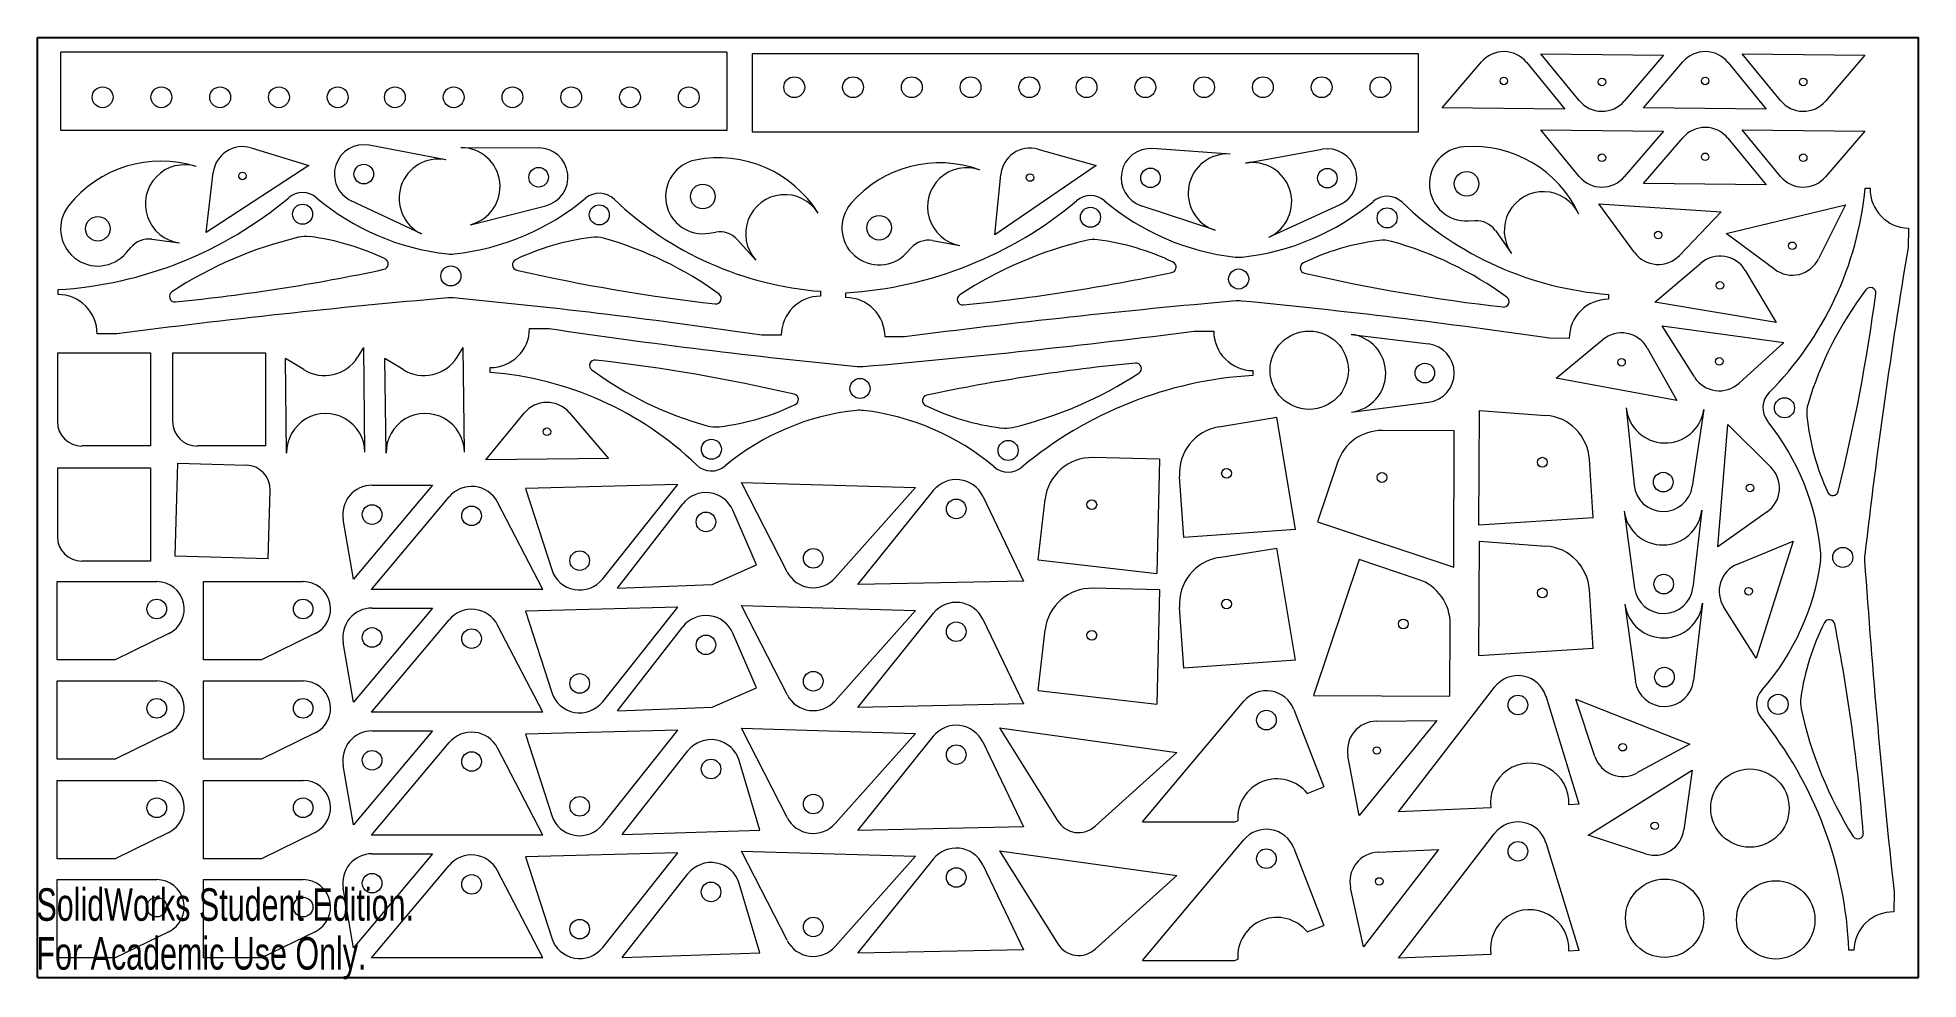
# Model space of a CAD drawing. Header units: inches. Extents: x 0 to 24, y 0 to 12.
import ezdxf

# ---------------------------------------------------------------- set-up
doc = ezdxf.new("R2010")
doc.units = ezdxf.units.IN
doc.header["$MEASUREMENT"] = 0
doc.styles.add('SLDTEXTSTYLE0', font='TXT', dxfattribs={"width": 0.7})

msp = doc.modelspace()

# ---------------------------------------------------------------- linework, layer by layer
at = {"color": 7, "linetype": 'Continuous'}
for p, q in [((0.015, 0.018), (0.015, 12.018)), ((0.015, 12.018), (24.015, 12.018)), ((24.015, 0.018), (24.015, 12.018)), ((0.015, 0.018), (24.015, 0.018))]:
    msp.add_line(p, q, dxfattribs=at)
at = {"color": 7, "linetype": 'Continuous', "lineweight": 15}
for p, q in [((8.809, 11.831), (0.309, 11.831)), ((0.309, 10.831), (0.309, 11.831)), ((8.809, 11.831), (8.809, 10.831)), ((17.635, 11.809), (9.135, 11.809)), ((9.135, 11.809), (9.135, 10.809)), ((17.635, 10.809), (17.635, 11.809)), ((19.687, 11.214), (19.198, 11.811)), ((19.198, 11.811), (20.764, 11.794)), ((20.764, 11.794), (20.262, 11.208)), ((22.256, 11.214), (21.766, 11.811)), ((21.766, 11.811), (23.332, 11.794)), ((23.332, 11.794), (22.83, 11.208)), ((17.938, 11.123), (18.441, 11.708)), ((19.015, 11.702), (19.505, 11.106)), ((20.507, 11.123), (21.009, 11.708)), ((21.584, 11.702), (22.073, 11.106)), ((19.505, 11.106), (17.938, 11.123)), ((22.073, 11.106), (20.507, 11.123)), ((8.809, 10.831), (0.309, 10.831)), ((17.635, 10.809), (9.135, 10.809)), ((19.687, 10.246), (19.198, 10.842)), ((19.198, 10.842), (20.764, 10.825)), ((20.764, 10.825), (20.262, 10.24)), ((22.256, 10.246), (21.766, 10.842)), ((21.766, 10.842), (23.332, 10.825)), ((23.332, 10.825), (22.83, 10.24)), ((2.738, 10.61), (3.476, 10.386)), ((5.222, 10.457), (4.247, 10.643)), ((5.417, 10.614), (6.41, 10.61)), ((12.78, 10.592), (13.523, 10.384)), ((15.233, 10.531), (14.243, 10.601)), ((15.43, 10.415), (16.406, 10.592)), ((20.507, 10.154), (21.009, 10.74)), ((21.584, 10.733), (22.073, 10.137)), ((3.476, 10.386), (2.165, 9.529)), ((13.523, 10.384), (12.23, 9.5)), ((2.165, 9.529), (2.257, 10.296)), ((12.23, 9.5), (12.306, 10.268)), ((22.073, 10.137), (20.507, 10.154)), ((23.336, 10.097), (23.399, 10.095)), ((4.915, 9.513), (4.017, 9.936)), ((5.538, 9.629), (6.5, 9.872)), ((15.04, 9.558), (14.098, 9.871)), ((15.727, 9.469), (16.629, 9.882)), ((20.391, 9.275), (19.935, 9.897)), ((19.935, 9.897), (21.498, 9.795)), ((21.561, 9.517), (23.084, 9.883)), ((23.084, 9.883), (22.741, 9.193)), ((18.272, 9.677), (18.357, 9.681)), ((21.498, 9.795), (20.965, 9.237)), ((1.472, 9.444), (1.825, 9.398)), ((8.584, 9.521), (8.668, 9.535)), ((8.941, 9.441), (9.18, 9.177)), ((11.435, 9.427), (11.785, 9.365)), ((18.617, 9.554), (18.822, 9.263)), ((22.182, 9.058), (21.561, 9.517)), ((23.888, 9.585), (23.883, 9.335)), ((1.148, 9.273), (1.203, 9.338)), ((11.104, 9.27), (11.161, 9.333)), ((20.653, 8.639), (21.24, 9.14)), ((21.806, 9.046), (22.198, 8.381)), ((0.275, 8.738), (0.276, 8.801)), ((10.007, 8.779), (10.007, 8.717)), ((10.329, 8.699), (10.329, 8.761)), ((20.06, 8.74), (20.06, 8.677)), ((22.198, 8.381), (20.653, 8.639)), ((1.024, 8.237), (0.774, 8.237)), ((6.292, 8.303), (6.542, 8.302)), ((9.505, 8.218), (9.255, 8.218)), ((11.078, 8.197), (10.828, 8.198)), ((14.774, 8.27), (15.024, 8.269)), ((16.779, 8.229), (17.763, 8.107)), ((19.559, 8.178), (19.309, 8.179)), ((19.393, 7.671), (19.988, 8.162)), ((21.157, 7.685), (20.746, 8.338)), ((20.746, 8.338), (22.298, 8.124)), ((0.268, 7.992), (0.268, 7.117)), ((0.268, 7.992), (1.455, 7.992)), ((1.455, 7.992), (1.455, 6.805)), ((1.736, 7.992), (1.736, 7.117)), ((1.736, 7.992), (2.924, 7.992)), ((2.924, 7.992), (2.924, 6.805)), ((3.41, 7.779), (3.178, 7.923)), ((3.192, 6.713), (3.178, 7.923)), ((4.099, 7.938), (4.176, 8.063)), ((4.192, 6.725), (4.176, 8.063)), ((4.678, 7.779), (4.446, 7.923)), ((4.461, 6.713), (4.446, 7.923)), ((5.367, 7.938), (5.445, 8.063)), ((5.461, 6.725), (5.445, 8.063)), ((20.553, 8.058), (20.934, 7.386)), ((22.298, 8.124), (21.726, 7.606)), ((5.79, 7.743), (5.791, 7.805)), ((15.522, 7.767), (15.521, 7.704)), ((20.934, 7.386), (19.393, 7.671)), ((5.735, 6.628), (6.225, 7.224)), ((6.799, 7.23), (7.301, 6.643)), ((16.781, 7.237), (17.765, 7.363)), ((18.406, 5.794), (18.414, 7.258)), ((18.414, 7.258), (19.261, 7.195)), ((20.285, 7.292), (20.386, 6.305)), ((21.277, 7.269), (21.13, 6.288)), ((15.088, 7.048), (15.828, 7.171)), ((16.065, 5.737), (15.828, 7.171)), ((18.093, 6.998), (17.173, 7.002)), ((18.085, 5.257), (18.093, 6.998)), ((21.454, 5.516), (21.582, 7.077)), ((21.582, 7.077), (22.131, 6.535)), ((1.455, 6.805), (0.58, 6.805)), ((2.924, 6.805), (2.049, 6.805)), ((0.268, 6.524), (0.268, 5.649)), ((0.268, 6.524), (1.455, 6.524)), ((1.455, 6.524), (1.455, 5.336)), ((1.771, 5.396), (1.804, 6.583)), ((1.804, 6.583), (2.678, 6.559)), ((7.301, 6.643), (5.735, 6.628)), ((14.33, 6.637), (13.48, 6.656)), ((14.33, 6.637), (14.297, 5.176)), ((16.601, 6.592), (16.349, 5.838)), ((19.863, 5.886), (19.816, 6.635)), ((5.054, 6.304), (4.047, 5.104)), ((4.283, 6.304), (5.054, 6.304)), ((8.185, 6.314), (6.24, 6.263)), ((6.24, 6.263), (6.575, 5.226)), ((7.226, 5.108), (8.185, 6.314)), ((8.996, 6.337), (11.216, 6.273)), ((9.578, 5.199), (8.996, 6.337)), ((11.216, 6.273), (10.192, 5.121)), ((14.643, 5.636), (14.588, 6.414)), ((2.958, 5.364), (2.982, 6.238)), ((5.264, 6.154), (4.273, 4.973)), ((6.461, 4.973), (5.885, 6.086)), ((7.413, 4.991), (8.247, 6.065)), ((10.48, 5.034), (11.445, 6.236)), ((12.075, 6.164), (12.596, 5.079)), ((12.782, 5.35), (12.87, 6.124)), ((4.047, 5.104), (3.913, 5.864)), ((9.189, 5.286), (8.887, 5.984)), ((16.349, 5.838), (18.085, 5.257)), ((19.863, 5.886), (18.406, 5.794)), ((20.259, 5.973), (20.393, 4.99)), ((21.251, 5.983), (21.137, 4.998)), ((22.084, 5.962), (21.454, 5.516)), ((16.065, 5.737), (14.643, 5.636)), ((18.406, 4.126), (18.414, 5.59)), ((18.414, 5.59), (19.261, 5.527)), ((21.705, 5.295), (22.418, 5.59)), ((22.418, 5.59), (21.946, 4.096)), ((1.455, 5.336), (0.58, 5.336)), ((2.958, 5.364), (1.771, 5.396)), ((8.622, 5.037), (9.189, 5.286)), ((12.782, 5.35), (14.297, 5.176)), ((15.088, 5.38), (15.828, 5.502)), ((16.065, 4.069), (15.828, 5.502)), ((16.879, 5.356), (16.295, 3.62)), ((17.632, 5.102), (16.879, 5.356)), ((0.265, 5.073), (1.535, 5.073)), ((0.265, 4.073), (0.265, 5.073)), ((2.133, 4.073), (2.133, 5.073)), ((2.133, 5.073), (3.403, 5.073)), ((12.596, 5.079), (10.48, 5.034)), ((6.461, 4.973), (4.273, 4.973)), ((7.413, 4.991), (8.622, 5.037)), ((14.33, 4.969), (13.48, 4.988)), ((14.33, 4.969), (14.297, 3.507)), ((19.863, 4.218), (19.816, 4.966)), ((5.054, 4.735), (4.047, 3.535)), ((5.264, 4.586), (4.273, 3.405)), ((4.283, 4.735), (5.054, 4.735)), ((8.185, 4.746), (6.24, 4.695)), ((6.24, 4.695), (6.575, 3.658)), ((7.226, 3.539), (8.185, 4.746)), ((9.578, 3.631), (8.996, 4.768)), ((8.996, 4.768), (11.216, 4.704)), ((11.216, 4.704), (10.192, 3.552)), ((10.48, 3.466), (11.445, 4.668)), ((12.075, 4.595), (12.596, 3.511)), ((14.643, 3.967), (14.588, 4.745)), ((20.269, 4.786), (20.403, 3.803)), ((21.261, 4.796), (21.147, 3.811)), ((21.946, 4.096), (21.532, 4.747)), ((1.689, 4.409), (1.005, 4.073)), ((3.557, 4.409), (2.873, 4.073)), ((6.461, 3.405), (5.885, 4.517)), ((7.413, 3.423), (8.247, 4.496)), ((9.189, 3.717), (8.887, 4.415)), ((12.782, 3.681), (12.87, 4.456)), ((18.035, 3.609), (18.041, 4.53)), ((4.047, 3.535), (3.913, 4.295)), ((19.863, 4.218), (18.406, 4.126)), ((1.005, 4.073), (0.265, 4.073)), ((2.873, 4.073), (2.133, 4.073)), ((16.065, 4.069), (14.643, 3.967)), ((0.265, 2.805), (0.265, 3.805)), ((0.265, 3.805), (1.535, 3.805)), ((2.133, 2.805), (2.133, 3.805)), ((2.133, 3.805), (3.403, 3.805)), ((8.622, 3.469), (9.189, 3.717)), ((12.782, 3.681), (14.297, 3.507)), ((16.295, 3.62), (18.035, 3.609)), ((17.38, 2.133), (18.607, 3.727)), ((19.687, 2.23), (19.263, 3.609)), ((6.461, 3.405), (4.273, 3.405)), ((7.413, 3.423), (8.622, 3.469)), ((12.596, 3.511), (10.48, 3.466)), ((14.114, 2.005), (15.408, 3.546)), ((16.044, 3.44), (16.428, 2.452)), ((19.886, 2.841), (19.642, 3.572)), ((19.642, 3.572), (21.099, 2.997)), ((1.689, 3.141), (1.005, 2.805)), ((3.557, 3.141), (2.873, 2.805)), ((5.054, 3.167), (4.047, 1.967)), ((4.283, 3.167), (5.054, 3.167)), ((8.185, 3.177), (6.24, 3.126)), ((6.24, 3.126), (6.575, 2.089)), ((7.226, 1.971), (8.185, 3.177)), ((8.996, 3.2), (11.216, 3.136)), ((9.578, 2.062), (8.996, 3.2)), ((11.216, 3.136), (10.192, 1.984)), ((12.289, 3.207), (13.034, 2.016)), ((12.289, 3.207), (14.552, 2.89)), ((17.871, 3.301), (16.88, 2.089)), ((17.1, 3.292), (17.871, 3.301)), ((5.264, 3.017), (4.273, 1.836)), ((6.461, 1.836), (5.885, 2.949)), ((7.474, 1.843), (8.313, 2.912)), ((10.48, 1.897), (11.445, 3.099)), ((12.075, 3.027), (12.596, 1.942)), ((14.552, 2.89), (13.508, 1.95)), ((21.099, 2.997), (20.42, 2.63)), ((1.005, 2.805), (0.265, 2.805)), ((2.873, 2.805), (2.133, 2.805)), ((4.047, 1.967), (3.913, 2.727)), ((9.232, 1.901), (8.967, 2.788)), ((16.88, 2.089), (16.736, 2.847)), ((19.8, 1.836), (21.128, 2.667)), ((21.128, 2.667), (21.021, 1.903)), ((0.265, 1.536), (0.265, 2.536)), ((0.265, 2.536), (1.535, 2.536)), ((2.133, 2.536), (3.403, 2.536)), ((2.133, 1.536), (2.133, 2.536)), ((16.217, 2.369), (16.428, 2.452)), ((18.559, 2.183), (17.38, 2.133)), ((19.687, 2.23), (19.553, 2.225)), ((12.596, 1.942), (10.48, 1.897)), ((14.114, 2.005), (15.292, 2.005)), ((15.292, 2.005), (15.33, 2.019)), ((1.689, 1.872), (1.005, 1.536)), ((3.557, 1.872), (2.873, 1.536)), ((6.461, 1.836), (4.273, 1.836)), ((7.474, 1.843), (9.232, 1.901)), ((14.114, 0.236), (15.408, 1.777)), ((17.38, 0.265), (18.607, 1.859)), ((19.687, 0.362), (19.263, 1.74)), ((20.534, 1.598), (19.8, 1.836)), ((1.005, 1.536), (0.265, 1.536)), ((2.873, 1.536), (2.133, 1.536)), ((5.054, 1.598), (4.047, 0.398)), ((5.264, 1.449), (4.273, 0.268)), ((4.283, 1.598), (5.054, 1.598)), ((8.185, 1.609), (6.24, 1.558)), ((6.24, 1.558), (6.575, 0.521)), ((7.226, 0.402), (8.185, 1.609)), ((9.578, 0.494), (8.996, 1.631)), ((8.996, 1.631), (11.216, 1.567)), ((11.216, 1.567), (10.192, 0.415)), ((10.48, 0.329), (11.445, 1.531)), ((12.075, 1.458), (12.596, 0.374)), ((12.289, 1.638), (13.034, 0.448)), ((12.289, 1.638), (14.552, 1.321)), ((16.044, 1.672), (16.428, 0.683)), ((17.891, 1.652), (16.934, 0.412)), ((17.12, 1.62), (17.891, 1.652)), ((0.265, 1.268), (1.535, 1.268)), ((0.265, 0.268), (0.265, 1.268)), ((2.133, 0.268), (2.133, 1.268)), ((2.133, 1.268), (3.403, 1.268)), ((6.461, 0.268), (5.885, 1.38)), ((7.474, 0.274), (8.313, 1.344)), ((9.232, 0.332), (8.967, 1.219)), ((14.552, 1.321), (13.508, 0.381)), ((4.047, 0.398), (3.913, 1.158)), ((16.934, 0.412), (16.769, 1.165)), ((23.706, 1.106), (23.701, 0.856)), ((1.689, 0.604), (1.005, 0.268)), ((3.557, 0.604), (2.873, 0.268)), ((16.217, 0.601), (16.428, 0.683)), ((1.005, 0.268), (0.265, 0.268)), ((2.873, 0.268), (2.133, 0.268)), ((6.461, 0.268), (4.273, 0.268)), ((7.474, 0.274), (9.232, 0.332)), ((12.596, 0.374), (10.48, 0.329)), ((15.292, 0.236), (15.33, 0.251)), ((18.559, 0.314), (17.38, 0.265)), ((19.687, 0.362), (19.553, 0.356)), ((23.19, 0.366), (23.128, 0.368)), ((14.114, 0.236), (15.292, 0.236))]:
    msp.add_line(p, q, dxfattribs=at)
for centre, radius in [((0.844, 11.256), 0.133), ((1.594, 11.256), 0.133), ((2.344, 11.256), 0.133), ((3.094, 11.256), 0.133), ((3.844, 11.256), 0.133), ((4.574, 11.256), 0.133), ((5.324, 11.256), 0.133), ((6.074, 11.256), 0.133), ((6.824, 11.256), 0.133), ((7.574, 11.256), 0.133), ((8.324, 11.256), 0.133), ((9.67, 11.384), 0.133), ((10.42, 11.384), 0.133), ((11.17, 11.384), 0.133), ((11.92, 11.384), 0.133), ((12.67, 11.384), 0.133), ((13.4, 11.384), 0.133), ((14.15, 11.384), 0.133), ((14.9, 11.384), 0.133), ((15.65, 11.384), 0.133), ((16.4, 11.384), 0.133), ((17.15, 11.384), 0.133), ((18.725, 11.464), 0.0481), ((19.977, 11.452), 0.0481), ((21.294, 11.464), 0.0481), ((22.545, 11.452), 0.0481), ((4.177, 10.275), 0.125), ((6.408, 10.235), 0.125), ((14.216, 10.227), 0.125), ((16.473, 10.223), 0.125), ((19.977, 10.484), 0.0481), ((21.294, 10.496), 0.0481), ((22.545, 10.484), 0.0481), ((2.629, 10.251), 0.0481), ((8.503, 9.989), 0.157), ((12.679, 10.231), 0.0481), ((18.249, 10.151), 0.157), ((3.396, 9.763), 0.128), ((7.182, 9.755), 0.128), ((13.45, 9.724), 0.128), ((17.236, 9.716), 0.128), ((0.783, 9.577), 0.157), ((10.753, 9.59), 0.157), ((20.694, 9.497), 0.0481), ((22.405, 9.36), 0.0481), ((5.288, 8.975), 0.128), ((15.341, 8.936), 0.128), ((21.483, 8.855), 0.0481), ((16.241, 7.772), 0.5), ((20.227, 7.873), 0.0481), ((21.474, 7.884), 0.0481), ((17.717, 7.735), 0.125), ((10.509, 7.539), 0.128), ((22.306, 7.292), 0.128), ((6.514, 6.986), 0.0481), ((8.613, 6.762), 0.128), ((12.399, 6.747), 0.128), ((15.186, 6.456), 0.0625), ((19.217, 6.597), 0.0625), ((17.17, 6.402), 0.0625), ((20.759, 6.343), 0.125), ((21.867, 6.268), 0.0481), ((4.283, 5.929), 0.125), ((5.552, 5.913), 0.125), ((11.737, 6.001), 0.125), ((13.467, 6.056), 0.0625), ((8.543, 5.835), 0.125), ((6.932, 5.341), 0.125), ((9.912, 5.37), 0.125), ((23.05, 5.382), 0.128), ((20.765, 5.041), 0.125), ((1.535, 4.723), 0.125), ((3.403, 4.723), 0.125), ((15.186, 4.788), 0.0625), ((19.217, 4.929), 0.0625), ((21.848, 4.949), 0.0481), ((17.441, 4.533), 0.0625), ((4.283, 4.36), 0.125), ((5.552, 4.345), 0.125), ((8.543, 4.266), 0.125), ((11.737, 4.433), 0.125), ((13.467, 4.388), 0.0625), ((6.932, 3.773), 0.125), ((9.912, 3.801), 0.125), ((20.774, 3.854), 0.125), ((18.904, 3.498), 0.125), ((22.225, 3.506), 0.128), ((1.535, 3.455), 0.125), ((3.403, 3.455), 0.125), ((15.695, 3.305), 0.125), ((4.283, 2.792), 0.125), ((5.552, 2.776), 0.125), ((11.737, 2.864), 0.125), ((17.104, 2.917), 0.0481), ((20.242, 2.959), 0.0481), ((8.608, 2.681), 0.125), ((21.865, 2.181), 0.5), ((1.535, 2.186), 0.125), ((3.403, 2.186), 0.125), ((6.932, 2.204), 0.125), ((9.912, 2.233), 0.125), ((20.65, 1.955), 0.0481), ((18.904, 1.63), 0.125), ((15.695, 1.536), 0.125), ((4.283, 1.223), 0.125), ((5.552, 1.208), 0.125), ((8.608, 1.112), 0.125), ((11.737, 1.296), 0.125), ((17.136, 1.245), 0.0481), ((20.777, 0.775), 0.5), ((22.194, 0.755), 0.5), ((1.535, 0.918), 0.125), ((3.403, 0.918), 0.125), ((6.932, 0.636), 0.125), ((9.912, 0.664), 0.125)]:
    msp.add_circle(centre, radius, dxfattribs=at)
for centre, radius, start, end in [((18.725, 11.464), 0.375, 39.373, 139.373), ((21.294, 11.464), 0.375, 39.373, 139.373), ((19.977, 11.452), 0.375, 219.373, 319.373), ((22.545, 11.452), 0.375, 219.373, 319.373), ((21.294, 10.496), 0.375, 39.373, 139.373), ((2.629, 10.251), 0.375, 73.1566, 173.1566), ((4.177, 10.275), 0.375, 79.1543, 244.7928), ((5.416, 10.114), 0.5, 284.1601, 89.7986), ((6.408, 10.235), 0.375, 284.1601, 89.7986), ((12.679, 10.231), 0.375, 74.3655, 174.3655), ((14.216, 10.227), 0.375, 85.9708, 251.6093), ((16.473, 10.223), 0.375, 294.5913, 100.2298), ((18.249, 10.151), 0.475, 94.1782, 272.7363), ((18.324, 9.129), 1.5, 24.9642, 94.1782), ((1.587, 8.941), 1.5, 72.4433, 141.6573), ((1.889, 9.894), 0.5, 72.4433, 262.6508), ((5.127, 9.966), 0.5, 79.1543, 244.7928), ((8.503, 9.989), 0.475, 101.188, 279.7461), ((8.702, 8.983), 1.5, 31.974, 101.188), ((11.527, 8.919), 1.5, 69.8812, 139.0953), ((11.871, 9.858), 0.5, 69.8812, 260.0887), ((15.197, 10.032), 0.5, 85.9708, 251.6093), ((15.518, 9.923), 0.5, 294.5913, 100.2298), ((19.977, 10.484), 0.375, 219.373, 319.373), ((19.063, 10.509), 4.293, 315.2272, 354.4888), ((22.545, 10.484), 0.375, 219.373, 319.373), ((23.899, 10.085), 0.5, 178.7725, 268.7725), ((-0.032, 13.85), 5.059, 273.4857, 309.9932), ((0.783, 9.577), 0.475, 141.6573, 320.2154), ((3.396, 9.763), 0.276, 49.8965, 129.9932), ((5.594, 12.372), 3.136, 229.8965, 263.6064), ((4.996, 12.374), 3.136, 276.1411, 309.8514), ((7.182, 9.755), 0.276, 46.3284, 129.8514), ((10.337, 13.059), 4.293, 226.3284, 265.59), ((9.55, 9.513), 0.5, 31.974, 222.1815), ((10.753, 9.59), 0.475, 139.0953, 317.6534), ((10.022, 13.81), 5.059, 273.4857, 309.9932), ((13.45, 9.724), 0.276, 49.8965, 129.9932), ((15.647, 12.333), 3.136, 229.8965, 263.6064), ((15.05, 12.334), 3.136, 276.1411, 309.8514), ((17.236, 9.716), 0.276, 46.3284, 129.8514), ((20.39, 13.02), 4.293, 226.3284, 265.59), ((19.23, 9.551), 0.5, 24.9642, 215.1717), ((18.371, 9.381), 0.3, 35.1717, 92.7363), ((1.433, 9.146), 0.3, 82.6508, 140.2154), ((4.534, 4.485), 5.124, 103.4416, 123.1894), ((3.436, 9.079), 0.4, 82.7389, 103.4416), ((3.09, 6.366), 3.136, 64.2984, 82.7389), ((7.473, 6.356), 3.136, 97.2144, 115.7103), ((7.13, 9.07), 0.4, 74.4482, 97.2144), ((6.003, 5.019), 4.605, 53.9872, 74.4482), ((8.719, 9.239), 0.3, 42.1815, 99.7461), ((11.383, 9.131), 0.3, 80.0887, 137.6534), ((14.588, 4.446), 5.124, 103.4416, 123.1894), ((13.49, 9.04), 0.4, 82.7389, 103.4416), ((13.144, 6.326), 3.136, 64.2984, 82.7389), ((17.527, 6.317), 3.136, 97.2144, 115.7103), ((17.184, 9.031), 0.4, 74.4482, 97.2144), ((16.056, 4.98), 4.605, 53.9872, 74.4482), ((4.42, 9.128), 0.07, 282.1046, 64.2984), ((5.289, 9.654), 0.4, 263.6064, 276.1411), ((6.144, 9.118), 0.07, 115.7103, 257.0499), ((14.473, 9.089), 0.07, 282.1046, 64.2984), ((15.343, 9.614), 0.4, 263.6064, 276.1411), ((16.197, 9.079), 0.07, 115.7103, 257.0499), ((20.694, 9.497), 0.375, 216.2415, 316.2415), ((21.483, 8.855), 0.375, 30.5421, 130.5421), ((22.405, 9.36), 0.375, 233.5352, 333.5352), ((102.699, -3.753), 79.896, 170.57166, 173.41254), ((-0.561, 32.351), 23.821, 275.6259, 282.1046), ((11.179, 31.018), 22.541, 257.0499, 263.5854), ((9.493, 32.312), 23.821, 275.6259, 282.1046), ((21.233, 30.979), 22.541, 257.0499, 263.5854), ((0.274, 8.238), 0.5, 359.8737, 89.8737), ((14.443, -95.734), 104.833, 95.03105, 97.35418), ((1.767, 8.714), 0.07, 123.1894, 275.6259), ((5.285, 8.297), 0.4, 84.5138, 95.031), ((-2.315, -70.835), 79.896, 81.67288, 84.51377), ((8.669, 8.687), 0.07, 263.5854, 53.9872), ((10.005, 8.217), 0.5, 89.8737, 179.8737), ((10.328, 8.199), 0.5, 359.8737, 89.8737), ((24.497, -95.773), 104.833, 95.03105, 97.35418), ((11.821, 8.675), 0.07, 123.1894, 275.6259), ((15.339, 8.257), 0.4, 84.5138, 95.031), ((7.738, -70.875), 79.896, 81.67288, 84.51377), ((18.722, 8.648), 0.07, 263.5854, 53.9872), ((20.059, 8.177), 0.5, 89.8737, 179.8737), ((27.018, 6.021), 4.605, 142.886, 163.347), ((1.124, 11.697), 22.541, 345.9487, 352.4842), ((23.402, 8.757), 0.07, 352.4842, 142.886), ((5.792, 8.305), 0.5, 269.7714, 359.7714), ((18.255, 87.336), 79.896, 261.57058, 264.41147), ((1.54, 112.264), 104.833, 274.92875, 277.25188), ((15.524, 8.267), 0.5, 179.7714, 269.7714), ((16.717, 7.733), 0.5, 277.2985, 82.937), ((20.227, 7.873), 0.375, 29.5312, 129.5312), ((3.674, 8.203), 0.5, 238.0642, 328.0642), ((4.943, 8.203), 0.5, 238.0642, 328.0642), ((17.717, 7.735), 0.375, 277.2985, 82.937), ((5.453, 3.464), 4.293, 46.2261, 85.4877), ((7.128, 7.832), 0.07, 83.4831, 233.8849), ((9.801, 11.496), 4.605, 233.8849, 254.3459), ((4.578, -14.494), 22.541, 76.9476, 83.4831), ((10.513, 8.217), 0.4, 264.4115, 274.9287), ((16.316, -15.848), 23.821, 95.5236, 102.0023), ((11.271, 12.027), 5.124, 283.3393, 303.0871), ((15.82, 2.654), 5.059, 93.3834, 129.8909), ((14.03, 7.793), 0.07, 303.0871, 95.5236), ((21.474, 7.884), 0.375, 212.1631, 312.1631), ((9.653, 7.397), 0.07, 295.608, 76.9476), ((11.377, 7.384), 0.07, 102.0023, 244.1961), ((22.306, 7.292), 0.276, 135.2272, 218.7502), ((3.692, 6.719), 0.5, 0.6834, 180.6834), ((4.961, 6.719), 0.5, 0.6834, 180.6834), ((6.514, 6.986), 0.375, 40.555, 140.555), ((8.328, 10.162), 3.136, 277.1121, 295.608), ((10.794, 4.14), 3.136, 96.0388, 129.7491), ((10.506, 6.86), 0.4, 83.5041, 96.0388), ((10.197, 4.142), 3.136, 49.7942, 83.5041), ((12.711, 10.144), 3.136, 244.1961, 262.6366), ((20.783, 7.343), 0.5, 185.8207, 351.4592), ((22.99, 7.226), 0.4, 163.347, 186.1132), ((0.58, 7.117), 0.313, 180, 270), ((2.049, 7.117), 0.313, 180, 270), ((8.667, 7.447), 0.4, 254.3459, 277.1121), ((12.361, 7.431), 0.4, 262.6366, 283.3393), ((15.186, 6.456), 0.6, 99.37, 184.101), ((17.17, 6.402), 0.6, 89.7427, 161.501), ((19.217, 6.597), 0.6, 3.623, 85.7691), ((19.646, 5.156), 3.136, 5.0399, 38.7502), ((25.71, 7.517), 3.136, 186.1132, 204.6091), ((2.67, 6.247), 0.313, 358.4202, 88.4202), ((8.613, 6.762), 0.276, 226.2261, 309.7491), ((12.399, 6.747), 0.276, 229.7942, 309.8909), ((13.467, 6.056), 0.6, 88.7346, 173.4656), ((21.867, 6.268), 0.375, 305.3286, 45.3286), ((4.283, 5.929), 0.375, 90, 190), ((5.552, 5.913), 0.375, 27.3954, 140), ((11.737, 6.001), 0.375, 25.6529, 141.2293), ((20.759, 6.343), 0.375, 185.8207, 351.4592), ((8.543, 5.835), 0.375, 23.3781, 142.1797), ((22.923, 6.241), 0.07, 204.6091, 345.9487), ((20.754, 6.041), 0.5, 187.7721, 353.4106), ((0.58, 5.649), 0.313, 180, 270), ((19.217, 4.929), 0.6, 3.623, 85.7691), ((15.186, 4.788), 0.6, 99.37, 184.101), ((21.848, 4.949), 0.375, 112.4543, 212.4543), ((19.659, 5.754), 3.136, 318.7953, 352.5052), ((22.371, 5.397), 0.4, 352.5052, 5.0399), ((23.728, 5.367), 0.4, 173.4125, 183.9298), ((127.915, 12.524), 104.833, 183.92982, 186.25295), ((1.535, 4.723), 0.35, 296.1414, 90), ((3.403, 4.723), 0.35, 296.1414, 90), ((6.932, 5.341), 0.375, 197.8921, 321.4991), ((9.912, 5.37), 0.375, 207.1023, 318.3543), ((17.441, 4.533), 0.6, 359.6398, 71.3981), ((11.737, 4.433), 0.375, 25.6529, 141.2293), ((13.467, 4.388), 0.6, 88.7346, 173.4656), ((20.765, 5.041), 0.375, 187.7721, 353.4106), ((4.283, 4.36), 0.375, 90, 190), ((5.552, 4.345), 0.375, 27.3954, 140), ((8.543, 4.266), 0.375, 23.3781, 142.1797), ((20.764, 4.854), 0.5, 187.7721, 353.4106), ((22.88, 4.517), 0.07, 11.0034, 153.1972), ((25.616, 3.135), 3.136, 153.1972, 171.6377), ((-0.435, -0.016), 23.821, 4.5247, 11.0034), ((18.904, 3.498), 0.375, 17.098, 142.4125), ((1.535, 3.455), 0.35, 296.1414, 90), ((3.403, 3.455), 0.35, 296.1414, 90), ((6.932, 3.773), 0.375, 197.8921, 321.4991), ((9.912, 3.801), 0.375, 207.1023, 318.3543), ((15.695, 3.305), 0.375, 21.1984, 140), ((20.774, 3.854), 0.375, 187.7721, 353.4106), ((22.225, 3.506), 0.276, 138.7953, 218.8919), ((22.91, 3.533), 0.4, 171.6377, 192.3404), ((27.524, 4.542), 5.124, 192.3404, 212.0882), ((4.283, 2.792), 0.375, 90, 190), ((5.552, 2.776), 0.375, 27.3954, 140), ((11.737, 2.864), 0.375, 25.6529, 141.2293), ((17.104, 2.917), 0.375, 90.7205, 190.7205), ((18.074, 0.157), 5.059, 2.3844, 38.8919), ((8.608, 2.681), 0.375, 16.5893, 141.9038), ((19.054, 2.254), 0.5, 356.6733, 188.1517), ((20.242, 2.959), 0.375, 198.463, 298.463), ((1.535, 2.186), 0.35, 296.1414, 90), ((3.403, 2.186), 0.35, 296.1414, 90), ((15.829, 2.055), 0.5, 38.9581, 184.0429), ((6.932, 2.204), 0.375, 197.8921, 321.4991), ((9.912, 2.233), 0.375, 207.1023, 318.3543), ((13.299, 2.182), 0.313, 212.0274, 312.0274), ((18.904, 1.63), 0.375, 17.098, 142.4125), ((15.695, 1.536), 0.375, 21.1984, 140), ((20.65, 1.955), 0.375, 252.0457, 352.0457), ((23.243, 1.858), 0.07, 212.0882, 4.5247), ((4.283, 1.223), 0.375, 90, 190), ((5.552, 1.208), 0.375, 27.3954, 140), ((8.608, 1.112), 0.375, 16.5893, 141.9038), ((11.737, 1.296), 0.375, 25.6529, 141.2293), ((17.136, 1.245), 0.375, 92.3406, 192.3406), ((1.535, 0.918), 0.35, 296.1414, 90), ((3.403, 0.918), 0.35, 296.1414, 90), ((15.829, 0.286), 0.5, 38.9581, 184.0429), ((19.054, 0.385), 0.5, 356.6733, 188.1517), ((23.69, 0.356), 0.5, 88.7725, 178.7725), ((6.932, 0.636), 0.375, 197.8921, 321.4991), ((9.912, 0.664), 0.375, 207.1023, 318.3543), ((13.299, 0.613), 0.313, 212.0274, 312.0274)]:
    msp.add_arc(centre, radius, start, end, dxfattribs=at)

# ---------------------------------------------------------------- texts
at = {"color": 7, "linetype": 'Continuous', "char_height": 0.4152, "attachment_point": 1, "style": 'SLDTEXTSTYLE0'}
for s, insert in [('SolidWorks Student Edition.', (0, 1.158)), ('For Academic Use Only.', (0, 0.535))]:
    msp.add_mtext(s, dxfattribs=dict(at, insert=insert))

doc.saveas('drawing.dxf')
